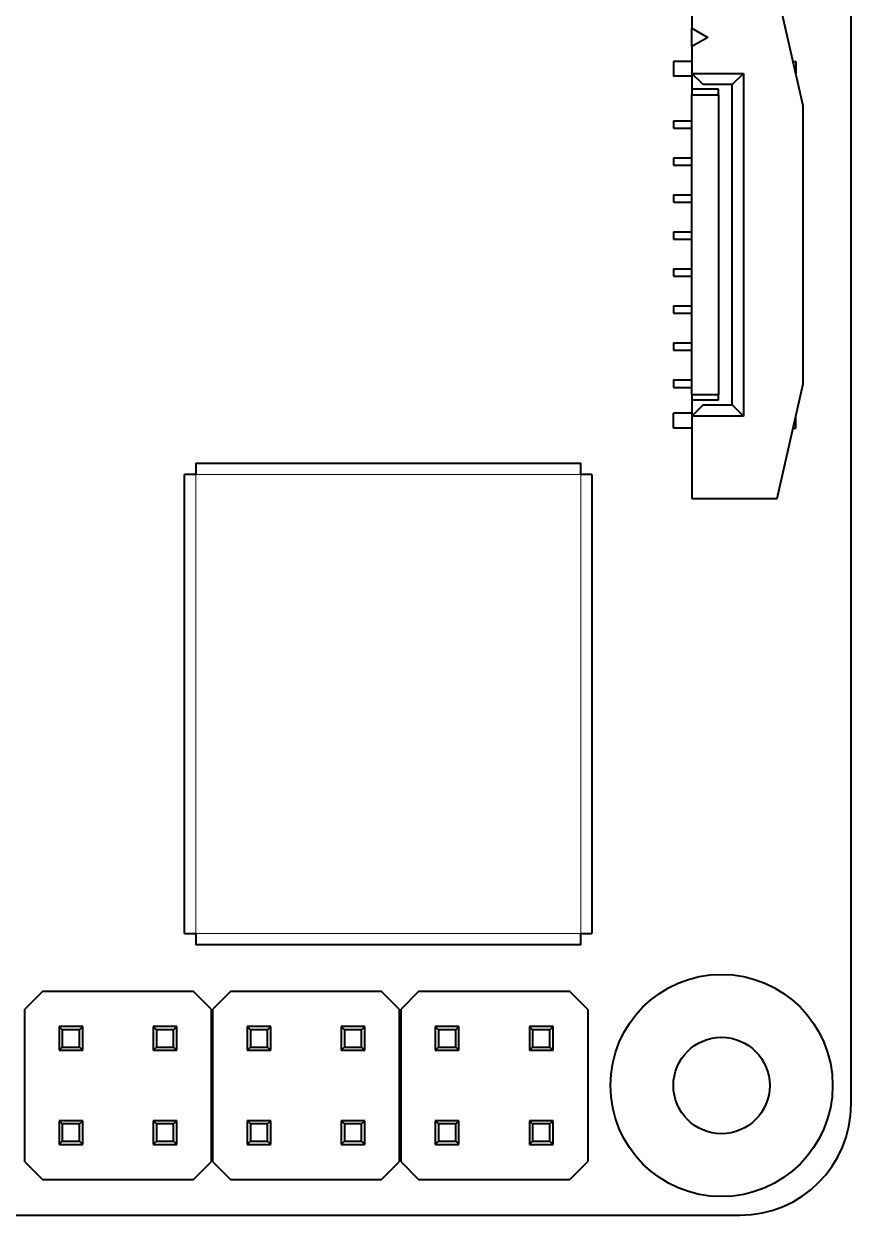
# Model space of a CAD drawing. Header units: inches. Extents: x 7.25 to 10.75, y 3.17 to 5.42.
# Drawn here: x 9.867 to 10.747, y 3.17 to 4.436 of the extents above; entities that cross this region are included whole.
import ezdxf

# ---------------------------------------------------------------- set-up
doc = ezdxf.new("R2010")
doc.units = ezdxf.units.IN
doc.header["$LTSCALE"] = 0.5
doc.header["$MEASUREMENT"] = 0
doc.layers.add('TANGENT_LINES', color=7, linetype='Continuous', lineweight=15)
doc.layers.add('Visible', color=7, linetype='Continuous', lineweight=40)

msp = doc.modelspace()

# ---------------------------------------------------------------- linework, layer by layer
at = {"layer": 'TANGENT_LINES'}
for p, q in [((10.05, 3.9576), (10.05, 3.4694)), ((10.4594, 3.9576), (10.05, 3.9576)), ((10.4594, 3.4694), (10.4594, 3.9576)), ((10.05, 3.4694), (10.4594, 3.4694))]:
    msp.add_line(p, q, dxfattribs=at)
at = {"layer": 'Visible'}
for p, q in [((10.7468, 3.2883), (10.7468, 4.6111)), ((10.5775, 4.4713), (10.5775, 4.432)), ((10.6956, 4.3493), (10.6681, 4.4713)), ((10.5775, 4.432), (10.5946, 4.4221)), ((10.5775, 4.4123), (10.5775, 4.432)), ((10.5946, 4.4221), (10.5775, 4.4123)), ((10.5775, 4.4123), (10.5775, 4.3837)), ((10.5578, 4.3965), (10.5578, 4.3808)), ((10.5775, 4.3965), (10.5578, 4.3965)), ((10.685, 4.3965), (10.6878, 4.3965)), ((10.685, 4.3965), (10.6878, 4.3965)), ((10.6878, 4.3965), (10.6878, 4.3842)), ((10.6878, 4.3965), (10.6878, 4.3842)), ((10.5893, 4.3719), (10.5775, 4.3837)), ((10.5775, 4.3837), (10.6322, 4.3837)), ((10.5775, 4.3837), (10.5775, 4.367)), ((10.6204, 4.3719), (10.6322, 4.3837)), ((10.6322, 4.3837), (10.6322, 4.0196)), ((10.5775, 4.3808), (10.5578, 4.3808)), ((10.6204, 4.3719), (10.5893, 4.3719)), ((10.6204, 4.0314), (10.6204, 4.3719)), ((10.5775, 4.367), (10.5775, 4.3611)), ((10.6059, 4.367), (10.5775, 4.367)), ((10.5775, 4.0422), (10.5775, 4.3611)), ((10.5775, 4.3611), (10.6059, 4.3611)), ((10.6059, 4.3611), (10.6059, 4.367)), ((10.6059, 4.3611), (10.6059, 4.0422)), ((10.6956, 4.054), (10.6956, 4.3493)), ((10.5578, 4.3335), (10.5578, 4.3257)), ((10.5578, 4.3335), (10.5775, 4.3335)), ((10.5578, 4.3257), (10.5775, 4.3257)), ((10.5578, 4.2942), (10.5578, 4.2863)), ((10.5578, 4.2942), (10.5775, 4.2942)), ((10.5578, 4.2863), (10.5775, 4.2863)), ((10.5578, 4.2548), (10.5578, 4.2469)), ((10.5578, 4.2548), (10.5775, 4.2548)), ((10.5578, 4.2469), (10.5775, 4.2469)), ((10.5578, 4.2154), (10.5578, 4.2076)), ((10.5578, 4.2154), (10.5775, 4.2154)), ((10.5578, 4.2076), (10.5775, 4.2076)), ((10.5578, 4.1761), (10.5578, 4.1682)), ((10.5578, 4.1761), (10.5775, 4.1761)), ((10.5578, 4.1682), (10.5775, 4.1682)), ((10.5578, 4.1367), (10.5578, 4.1288)), ((10.5578, 4.1367), (10.5775, 4.1367)), ((10.5578, 4.1288), (10.5775, 4.1288)), ((10.5578, 4.0973), (10.5578, 4.0895)), ((10.5578, 4.0973), (10.5775, 4.0973)), ((10.5578, 4.0895), (10.5775, 4.0895)), ((10.5578, 4.058), (10.5578, 4.0501)), ((10.5578, 4.058), (10.5775, 4.058)), ((10.6681, 3.932), (10.6956, 4.054)), ((10.5578, 4.0501), (10.5775, 4.0501)), ((10.5775, 4.0422), (10.5775, 4.0363)), ((10.6059, 4.0422), (10.5775, 4.0422)), ((10.6059, 4.0363), (10.6059, 4.0422)), ((10.5775, 4.0363), (10.5775, 4.0196)), ((10.6059, 4.0363), (10.5775, 4.0363)), ((10.5893, 4.0314), (10.5775, 4.0196)), ((10.5893, 4.0314), (10.6204, 4.0314)), ((10.6204, 4.0314), (10.6322, 4.0196)), ((10.5578, 4.0068), (10.5578, 4.0225)), ((10.5775, 4.0225), (10.5578, 4.0225)), ((10.6322, 4.0196), (10.5775, 4.0196)), ((10.5775, 4.0196), (10.5775, 3.932)), ((10.6878, 4.0068), (10.6878, 4.0192)), ((10.6878, 4.0068), (10.6878, 4.0192)), ((10.5775, 4.0068), (10.5578, 4.0068)), ((10.685, 4.0068), (10.6878, 4.0068)), ((10.685, 4.0068), (10.6878, 4.0068)), ((10.05, 3.9694), (10.05, 3.9576)), ((10.05, 3.9694), (10.4594, 3.9694)), ((10.4594, 3.9576), (10.4594, 3.9694)), ((10.0381, 3.4694), (10.0381, 3.9576)), ((10.05, 3.9576), (10.0381, 3.9576)), ((10.4712, 3.9576), (10.4594, 3.9576)), ((10.4712, 3.9576), (10.4712, 3.4694)), ((10.5775, 3.932), (10.6681, 3.932)), ((10.0381, 3.4694), (10.05, 3.4694)), ((10.05, 3.4694), (10.05, 3.4576)), ((10.4594, 3.4576), (10.05, 3.4576)), ((10.4594, 3.4694), (10.4712, 3.4694)), ((10.4594, 3.4576), (10.4594, 3.4694)), ((9.887, 3.408), (9.8683, 3.3893)), ((10.0476, 3.408), (9.887, 3.408)), ((10.0663, 3.3893), (10.0476, 3.408)), ((10.087, 3.408), (10.0683, 3.3893)), ((10.2476, 3.408), (10.087, 3.408)), ((10.2663, 3.3893), (10.2476, 3.408)), ((10.287, 3.408), (10.2683, 3.3893)), ((10.4476, 3.408), (10.287, 3.408)), ((10.4673, 3.3883), (10.4476, 3.408)), ((9.8683, 3.2267), (9.8683, 3.3893)), ((10.0663, 3.3893), (10.0663, 3.2267)), ((10.0683, 3.2267), (10.0683, 3.3893)), ((10.2663, 3.3893), (10.2663, 3.2267)), ((10.2683, 3.2267), (10.2683, 3.3893)), ((10.4673, 3.2276), (10.4673, 3.3883)), ((9.9082, 3.3671), (9.9047, 3.3706)), ((9.9299, 3.3706), (9.9047, 3.3706)), ((9.9047, 3.3706), (9.9047, 3.3454)), ((9.9264, 3.3671), (9.9299, 3.3706)), ((9.9299, 3.3454), (9.9299, 3.3706)), ((10.0082, 3.3671), (10.0047, 3.3706)), ((10.0047, 3.3706), (10.0047, 3.3454)), ((10.0299, 3.3706), (10.0047, 3.3706)), ((10.0264, 3.3671), (10.0299, 3.3706)), ((10.0299, 3.3454), (10.0299, 3.3706)), ((10.1082, 3.3671), (10.1047, 3.3706)), ((10.1299, 3.3706), (10.1047, 3.3706)), ((10.1047, 3.3706), (10.1047, 3.3454)), ((10.1264, 3.3671), (10.1299, 3.3706)), ((10.1299, 3.3454), (10.1299, 3.3706)), ((10.2082, 3.3671), (10.2047, 3.3706)), ((10.2299, 3.3706), (10.2047, 3.3706)), ((10.2047, 3.3706), (10.2047, 3.3454)), ((10.2264, 3.3671), (10.2299, 3.3706)), ((10.2299, 3.3454), (10.2299, 3.3706)), ((10.3082, 3.3671), (10.3047, 3.3706)), ((10.3299, 3.3706), (10.3047, 3.3706)), ((10.3047, 3.3706), (10.3047, 3.3454)), ((10.3264, 3.3671), (10.3299, 3.3706)), ((10.3299, 3.3454), (10.3299, 3.3706)), ((10.4082, 3.3671), (10.4047, 3.3706)), ((10.4299, 3.3706), (10.4047, 3.3706)), ((10.4047, 3.3706), (10.4047, 3.3454)), ((10.4264, 3.3671), (10.4299, 3.3706)), ((10.4299, 3.3454), (10.4299, 3.3706)), ((9.9082, 3.3671), (9.9082, 3.3488)), ((9.9264, 3.3671), (9.9082, 3.3671)), ((9.9264, 3.3488), (9.9264, 3.3671)), ((10.0082, 3.3671), (10.0082, 3.3488)), ((10.0264, 3.3671), (10.0082, 3.3671)), ((10.0264, 3.3488), (10.0264, 3.3671)), ((10.1082, 3.3671), (10.1082, 3.3488)), ((10.1264, 3.3671), (10.1082, 3.3671)), ((10.1264, 3.3488), (10.1264, 3.3671)), ((10.2082, 3.3671), (10.2082, 3.3488)), ((10.2264, 3.3671), (10.2082, 3.3671)), ((10.2264, 3.3488), (10.2264, 3.3671)), ((10.3082, 3.3671), (10.3082, 3.3488)), ((10.3264, 3.3671), (10.3082, 3.3671)), ((10.3264, 3.3488), (10.3264, 3.3671)), ((10.4082, 3.3671), (10.4082, 3.3488)), ((10.4264, 3.3671), (10.4082, 3.3671)), ((10.4264, 3.3488), (10.4264, 3.3671)), ((9.9082, 3.3488), (9.9047, 3.3454)), ((9.9047, 3.3454), (9.9299, 3.3454)), ((9.9082, 3.3488), (9.9264, 3.3488)), ((9.9264, 3.3488), (9.9299, 3.3454)), ((10.0082, 3.3488), (10.0047, 3.3454)), ((10.0047, 3.3454), (10.0299, 3.3454)), ((10.0082, 3.3488), (10.0264, 3.3488)), ((10.0264, 3.3488), (10.0299, 3.3454)), ((10.1082, 3.3488), (10.1047, 3.3454)), ((10.1047, 3.3454), (10.1299, 3.3454)), ((10.1082, 3.3488), (10.1264, 3.3488)), ((10.1264, 3.3488), (10.1299, 3.3454)), ((10.2082, 3.3488), (10.2047, 3.3454)), ((10.2047, 3.3454), (10.2299, 3.3454)), ((10.2082, 3.3488), (10.2264, 3.3488)), ((10.2264, 3.3488), (10.2299, 3.3454)), ((10.3082, 3.3488), (10.3047, 3.3454)), ((10.3047, 3.3454), (10.3299, 3.3454)), ((10.3082, 3.3488), (10.3264, 3.3488)), ((10.3264, 3.3488), (10.3299, 3.3454)), ((10.4082, 3.3488), (10.4047, 3.3454)), ((10.4047, 3.3454), (10.4299, 3.3454)), ((10.4082, 3.3488), (10.4264, 3.3488)), ((10.4264, 3.3488), (10.4299, 3.3454)), ((9.9082, 3.2671), (9.9047, 3.2706)), ((9.9299, 3.2706), (9.9047, 3.2706)), ((9.9047, 3.2706), (9.9047, 3.2454)), ((9.9264, 3.2671), (9.9299, 3.2706)), ((9.9299, 3.2454), (9.9299, 3.2706)), ((10.0082, 3.2671), (10.0047, 3.2706)), ((10.0299, 3.2706), (10.0047, 3.2706)), ((10.0047, 3.2706), (10.0047, 3.2454)), ((10.0264, 3.2671), (10.0299, 3.2706)), ((10.0299, 3.2454), (10.0299, 3.2706)), ((10.1082, 3.2671), (10.1047, 3.2706)), ((10.1047, 3.2706), (10.1047, 3.2454)), ((10.1299, 3.2706), (10.1047, 3.2706)), ((10.1264, 3.2671), (10.1299, 3.2706)), ((10.1299, 3.2454), (10.1299, 3.2706)), ((10.2082, 3.2671), (10.2047, 3.2706)), ((10.2299, 3.2706), (10.2047, 3.2706)), ((10.2047, 3.2706), (10.2047, 3.2454)), ((10.2264, 3.2671), (10.2299, 3.2706)), ((10.2299, 3.2454), (10.2299, 3.2706)), ((10.3082, 3.2671), (10.3047, 3.2706)), ((10.3299, 3.2706), (10.3047, 3.2706)), ((10.3047, 3.2706), (10.3047, 3.2454)), ((10.3264, 3.2671), (10.3299, 3.2706)), ((10.3299, 3.2454), (10.3299, 3.2706)), ((10.4082, 3.2671), (10.4047, 3.2706)), ((10.4047, 3.2706), (10.4047, 3.2454)), ((10.4299, 3.2706), (10.4047, 3.2706)), ((10.4264, 3.2671), (10.4299, 3.2706)), ((10.4299, 3.2454), (10.4299, 3.2706)), ((9.9264, 3.2671), (9.9082, 3.2671)), ((9.9082, 3.2671), (9.9082, 3.2488)), ((9.9264, 3.2488), (9.9264, 3.2671)), ((10.0264, 3.2671), (10.0082, 3.2671)), ((10.0082, 3.2671), (10.0082, 3.2488)), ((10.0264, 3.2488), (10.0264, 3.2671)), ((10.1264, 3.2671), (10.1082, 3.2671)), ((10.1082, 3.2671), (10.1082, 3.2488)), ((10.1264, 3.2488), (10.1264, 3.2671)), ((10.2264, 3.2671), (10.2082, 3.2671)), ((10.2082, 3.2671), (10.2082, 3.2488)), ((10.2264, 3.2488), (10.2264, 3.2671)), ((10.3264, 3.2671), (10.3082, 3.2671)), ((10.3082, 3.2671), (10.3082, 3.2488)), ((10.3264, 3.2488), (10.3264, 3.2671)), ((10.4264, 3.2671), (10.4082, 3.2671)), ((10.4082, 3.2671), (10.4082, 3.2488)), ((10.4264, 3.2488), (10.4264, 3.2671)), ((9.9082, 3.2488), (9.9047, 3.2454)), ((9.9047, 3.2454), (9.9299, 3.2454)), ((9.9082, 3.2488), (9.9264, 3.2488)), ((9.9264, 3.2488), (9.9299, 3.2454)), ((10.0082, 3.2488), (10.0047, 3.2454)), ((10.0047, 3.2454), (10.0299, 3.2454)), ((10.0082, 3.2488), (10.0264, 3.2488)), ((10.0264, 3.2488), (10.0299, 3.2454)), ((10.1082, 3.2488), (10.1047, 3.2454)), ((10.1047, 3.2454), (10.1299, 3.2454)), ((10.1082, 3.2488), (10.1264, 3.2488)), ((10.1264, 3.2488), (10.1299, 3.2454)), ((10.2082, 3.2488), (10.2047, 3.2454)), ((10.2047, 3.2454), (10.2299, 3.2454)), ((10.2082, 3.2488), (10.2264, 3.2488)), ((10.2264, 3.2488), (10.2299, 3.2454)), ((10.3082, 3.2488), (10.3047, 3.2454)), ((10.3047, 3.2454), (10.3299, 3.2454)), ((10.3082, 3.2488), (10.3264, 3.2488)), ((10.3264, 3.2488), (10.3299, 3.2454)), ((10.4082, 3.2488), (10.4047, 3.2454)), ((10.4047, 3.2454), (10.4299, 3.2454)), ((10.4082, 3.2488), (10.4264, 3.2488)), ((10.4264, 3.2488), (10.4299, 3.2454)), ((9.8683, 3.2267), (9.887, 3.208)), ((10.0476, 3.208), (10.0663, 3.2267)), ((10.0683, 3.2267), (10.087, 3.208)), ((10.2476, 3.208), (10.2663, 3.2267)), ((10.2683, 3.2267), (10.287, 3.208)), ((10.4476, 3.208), (10.4673, 3.2276)), ((9.887, 3.208), (10.0476, 3.208)), ((10.087, 3.208), (10.2476, 3.208)), ((10.287, 3.208), (10.4476, 3.208)), ((7.5185, 3.1702), (10.6287, 3.1702))]:
    msp.add_line(p, q, dxfattribs=at)
for radius in [0.1181, 0.1181, 0.0512]:
    msp.add_circle((10.609, 3.308), radius, dxfattribs=at)
msp.add_arc((10.6287, 3.2883), 0.1181, 270, 0, dxfattribs=at)

doc.saveas('drawing.dxf')
